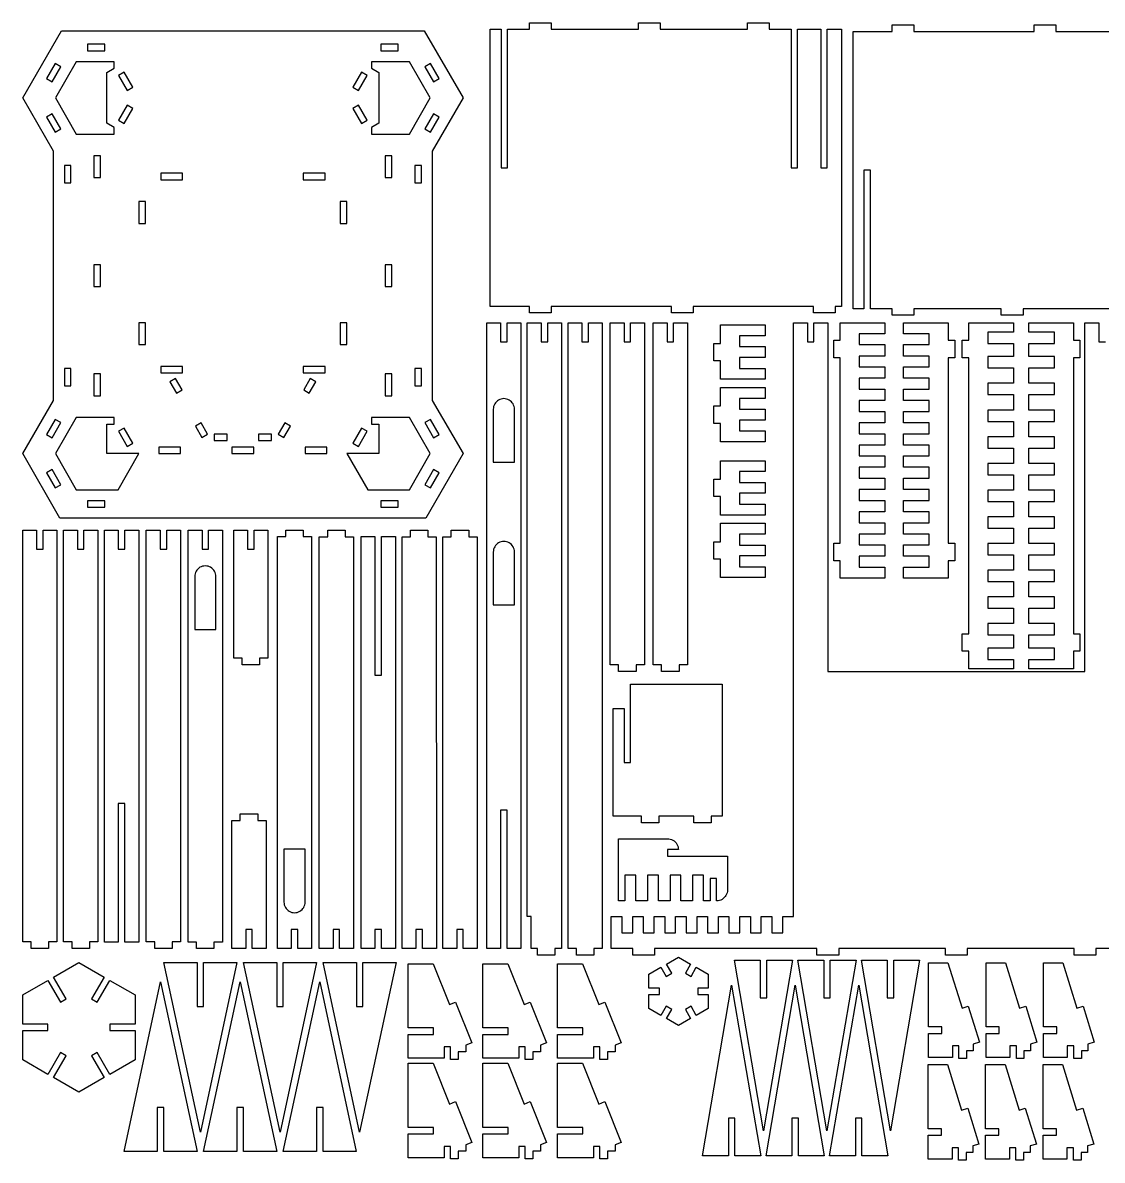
# Model space of a CAD drawing. Extents: x 11 to 1289, y 22 to 1085.
# Drawn here: x 11 to 507, y 554 to 1077 of the extents above; entities that cross this region are included whole.
import ezdxf

# ---------------------------------------------------------------- set-up
doc = ezdxf.new("R2010")
doc.units = 0
doc.layers.add('LAYER_1', color=62, linetype='CONTINUOUS')

msp = doc.modelspace()

# ---------------------------------------------------------------- linework, layer by layer
at = {"layer": 'LAYER_1'}
for points in [[(244.14, 946.78), (226.14, 946.78), (226.14, 1074.17), (231.14, 1074.17), (231.14, 1010.47), (234.14, 1010.47), (234.14, 1074.17), (244.14, 1074.17), (244.14, 1077.17), (254.14, 1077.17), (254.14, 1074.17), (294.28, 1074.17), (294.28, 1077.17), (304.28, 1077.17), (304.28, 1074.17), (344.42, 1074.17), (344.42, 1077.17), (354.42, 1077.17), (354.42, 1074.17), (364.42, 1074.17), (364.42, 1010.47), (367.42, 1010.47), (367.42, 1074.17), (378.04, 1074.17), (378.04, 1010.47), (381.04, 1010.47), (381.04, 1074.17), (387.54, 1074.17), (387.54, 946.78), (384.67, 946.78), (384.67, 943.78), (374.67, 943.78), (374.67, 946.78), (319.4, 946.78), (319.4, 943.78), (309.4, 943.78), (309.4, 946.78), (254.14, 946.78), (254.14, 943.78), (244.14, 943.78)], [(11.24, 1042.65), (29.04, 1073.48), (195.82, 1073.48), (213.62, 1042.65), (199.49, 1018.18), (199.49, 903.58), (213.62, 879.12), (196.51, 849.49), (28.35, 849.49), (11.24, 879.12), (25.37, 903.58), (25.37, 1018.18)], [(40.97, 1067.28), (40.97, 1064.28), (48.97, 1064.28), (48.97, 1067.28)], [(175.89, 1064.28), (183.89, 1064.28), (183.89, 1067.28), (175.89, 1067.28)], [(22.13, 1051.5), (24.72, 1050), (28.72, 1056.93), (26.13, 1058.43)], [(35.85, 1059.28), (26.25, 1042.65), (35.85, 1026.02), (53.32, 1026.02), (53.32, 1029.02), (49.86, 1031.02), (49.86, 1054.28), (53.32, 1056.28), (53.32, 1059.28)], [(189, 1059.28), (171.54, 1059.28), (171.54, 1056.28), (175, 1054.28), (175, 1031.02), (171.54, 1029.02), (171.54, 1026.02), (189, 1026.02), (198.6, 1042.65)], [(198.73, 1058.43), (196.13, 1056.93), (200.13, 1050), (202.73, 1051.5)], [(57.85, 1054.43), (55.26, 1052.93), (59.26, 1046), (61.85, 1047.5)], [(167, 1054.43), (163, 1047.5), (165.6, 1046), (169.6, 1052.93)], [(26.13, 1026.87), (28.72, 1028.37), (24.72, 1035.3), (22.13, 1033.8)], [(57.85, 1030.87), (61.85, 1037.8), (59.26, 1039.3), (55.26, 1032.37)], [(165.6, 1039.3), (163, 1037.8), (167, 1030.87), (169.6, 1032.37)], [(198.73, 1026.87), (202.73, 1033.8), (200.13, 1035.3), (196.13, 1028.37)], [(43.95, 1016.02), (43.95, 1006.02), (46.95, 1006.02), (46.95, 1016.02)], [(177.9, 1006.02), (180.9, 1006.02), (180.9, 1016.02), (177.9, 1016.02)], [(30.37, 1011.52), (30.37, 1003.52), (33.37, 1003.52), (33.37, 1011.52)], [(191.49, 1003.52), (194.49, 1003.52), (194.49, 1011.52), (191.49, 1011.52)], [(74.67, 1007.98), (74.67, 1004.98), (84.67, 1004.98), (84.67, 1007.98)], [(140.19, 1007.98), (140.19, 1004.98), (150.19, 1004.98), (150.19, 1007.98)], [(64.67, 994.98), (64.67, 984.98), (67.67, 984.98), (67.67, 994.98)], [(157.19, 994.98), (157.19, 984.98), (160.19, 984.98), (160.19, 994.98)], [(43.95, 955.88), (46.95, 955.88), (46.95, 965.88), (43.95, 965.88)], [(180.9, 955.88), (180.9, 965.88), (177.9, 965.88), (177.9, 955.88)], [(64.67, 929.22), (67.67, 929.22), (67.67, 939.22), (64.67, 939.22)], [(160.19, 939.22), (157.19, 939.22), (157.19, 929.22), (160.19, 929.22)], [(230.9, 939.22), (230.9, 930.47), (233.9, 930.47), (233.9, 939.22), (240.27, 939.22), (240.27, 651.65), (233.9, 651.65), (233.9, 715.34), (230.9, 715.34), (230.9, 651.65), (224.53, 651.65), (224.53, 939.22)], [(247.9, 648.65), (247.9, 651.65), (244.9, 651.65), (244.89, 666.42), (243.17, 666.42), (243.17, 939.22), (249.54, 939.22), (249.54, 930.47), (252.54, 930.47), (252.54, 939.22), (258.9, 939.22), (258.9, 651.65), (255.9, 651.65), (255.9, 648.65)], [(273.77, 651.65), (273.77, 648.65), (265.77, 648.65), (265.77, 651.65), (261.9, 651.65), (261.9, 939.22), (268.27, 939.22), (268.27, 930.47), (271.27, 930.47), (271.27, 939.22), (277.64, 939.22), (277.63, 651.65)], [(281.3, 782.03), (281.3, 939.22), (287.67, 939.22), (287.67, 930.47), (290.67, 930.47), (290.67, 939.22), (297.04, 939.22), (297.04, 782.03), (293.17, 782.03), (293.17, 779.03), (285.17, 779.03), (285.17, 782.03)], [(312.91, 779.03), (304.91, 779.03), (304.91, 782.03), (301.04, 782.03), (301.04, 939.22), (307.41, 939.22), (307.41, 930.47), (310.41, 930.47), (310.41, 939.22), (316.78, 939.22), (316.78, 782.03), (312.91, 782.03)], [(331.99, 929.8), (331.99, 938.29), (352.53, 938.29), (352.53, 933.29), (340.76, 933.29), (340.76, 928.3), (352.53, 928.3), (352.53, 923.3), (340.76, 923.3), (340.76, 918.32), (352.53, 918.32), (352.53, 913.31), (331.99, 913.31), (331.99, 921.8), (328.99, 921.8), (328.99, 929.8)], [(387.01, 837.94), (387.01, 923.22), (384.01, 923.22), (384.01, 931.22), (387.01, 931.22), (387.01, 939.22), (407.56, 939.22), (407.56, 934.22), (395.78, 934.22), (395.78, 929.22), (407.56, 929.22), (407.56, 923.99), (395.78, 923.99), (395.78, 918.99), (407.56, 918.99), (407.56, 913.76), (395.78, 913.76), (395.78, 908.76), (407.56, 908.76), (407.56, 903.53), (395.78, 903.53), (395.78, 898.53), (407.56, 898.53), (407.56, 893.31), (395.78, 893.31), (395.78, 888.31), (407.56, 888.31), (407.56, 883.08), (395.78, 883.08), (395.78, 878.08), (407.56, 878.08), (407.56, 872.85), (395.78, 872.85), (395.78, 867.85), (407.56, 867.85), (407.56, 862.62), (395.78, 862.62), (395.78, 857.62), (407.56, 857.62), (407.56, 852.39), (395.78, 852.39), (395.78, 847.39), (407.56, 847.39), (407.56, 842.17), (395.78, 842.17), (395.78, 837.17), (407.56, 837.17), (407.56, 831.94), (395.78, 831.94), (395.78, 826.94), (407.56, 826.94), (407.56, 821.94), (387.01, 821.94), (387.01, 829.94), (384.01, 829.94), (384.01, 837.94)], [(416.16, 888.31), (427.93, 888.31), (427.93, 893.31), (416.16, 893.31), (416.16, 898.53), (427.93, 898.53), (427.93, 903.53), (416.16, 903.53), (416.16, 908.76), (427.93, 908.76), (427.93, 913.76), (416.16, 913.76), (416.16, 918.99), (427.93, 918.99), (427.93, 923.99), (416.16, 923.99), (416.16, 929.22), (427.93, 929.22), (427.93, 934.22), (416.16, 934.22), (416.16, 939.22), (436.7, 939.22), (436.7, 931.22), (439.7, 931.22), (439.7, 923.22), (436.7, 923.22), (436.7, 837.94), (439.7, 837.94), (439.7, 829.94), (436.7, 829.94), (436.7, 821.94), (416.16, 821.94), (416.16, 826.94), (427.93, 826.94), (427.93, 831.94), (416.16, 831.94), (416.16, 837.17), (427.93, 837.17), (427.93, 842.17), (416.16, 842.17), (416.16, 847.39), (427.93, 847.39), (427.93, 852.39), (416.16, 852.39), (416.16, 857.62), (427.93, 857.62), (427.93, 862.62), (416.16, 862.62), (416.16, 867.85), (427.93, 867.85), (427.93, 872.85), (416.16, 872.85), (416.16, 878.08), (427.93, 878.08), (427.93, 883.08), (416.16, 883.08)], [(454.91, 862.37), (454.91, 857.15), (466.68, 857.15), (466.68, 850.09), (454.91, 850.09), (454.91, 844.87), (466.68, 844.87), (466.68, 837.82), (454.91, 837.82), (454.91, 832.6), (466.68, 832.6), (466.68, 825.55), (454.91, 825.55), (454.91, 820.33), (466.68, 820.33), (466.68, 813.27), (454.91, 813.27), (454.91, 808.05), (466.68, 808.05), (466.68, 801), (454.91, 801), (454.91, 795.78), (466.68, 795.78), (466.68, 789.78), (454.91, 789.78), (454.91, 784.56), (466.68, 784.56), (466.68, 780.29), (446.14, 780.29), (446.14, 788.29), (443.14, 788.29), (443.14, 796.29), (446.14, 796.29), (446.14, 923.22), (443.14, 923.22), (443.14, 931.22), (446.14, 931.22), (446.14, 939.22), (466.68, 939.22), (466.68, 934.95), (454.91, 934.95), (454.91, 929.73), (466.68, 929.73), (466.68, 923.73), (454.91, 923.73), (454.91, 918.51), (466.68, 918.51), (466.68, 911.46), (454.91, 911.46), (454.91, 906.24), (466.68, 906.24), (466.68, 899.18), (454.91, 899.18), (454.91, 893.97), (466.68, 893.97), (466.68, 886.91), (454.91, 886.91), (454.91, 881.69), (466.68, 881.69), (466.68, 874.64), (454.91, 874.64), (454.91, 869.42), (466.68, 869.42), (466.68, 862.37)], [(473.68, 801), (473.68, 808.05), (485.46, 808.05), (485.46, 813.27), (473.68, 813.27), (473.68, 820.33), (485.46, 820.33), (485.46, 825.55), (473.68, 825.55), (473.68, 832.6), (485.46, 832.6), (485.46, 837.82), (473.68, 837.82), (473.68, 844.87), (485.46, 844.87), (485.46, 850.09), (473.68, 850.09), (473.68, 857.15), (485.46, 857.15), (485.46, 862.37), (473.68, 862.37), (473.68, 869.42), (485.46, 869.42), (485.46, 874.64), (473.68, 874.64), (473.68, 881.69), (485.46, 881.69), (485.46, 886.91), (473.68, 886.91), (473.68, 893.97), (485.46, 893.97), (485.46, 899.18), (473.68, 899.18), (473.68, 906.24), (485.46, 906.24), (485.46, 911.46), (473.68, 911.46), (473.68, 918.51), (485.46, 918.51), (485.46, 923.73), (473.68, 923.73), (473.68, 929.73), (485.46, 929.73), (485.46, 934.95), (473.68, 934.95), (473.68, 939.22), (494.23, 939.22), (494.23, 931.22), (497.23, 931.22), (497.23, 923.22), (494.23, 923.22), (494.23, 796.29), (497.23, 796.29), (497.23, 788.29), (494.23, 788.29), (494.23, 780.29), (473.68, 780.29), (473.68, 784.56), (485.46, 784.56), (485.46, 789.78), (473.68, 789.78), (473.68, 795.78), (485.46, 795.78), (485.46, 801)], [(33.37, 910.24), (33.37, 918.24), (30.37, 918.24), (30.37, 910.24)], [(43.95, 905.74), (46.95, 905.74), (46.95, 915.74), (43.95, 915.74)], [(74.67, 916.22), (84.67, 916.22), (84.67, 919.22), (74.67, 919.22)], [(150.19, 919.22), (140.19, 919.22), (140.19, 916.22), (150.19, 916.22)], [(177.9, 915.74), (177.9, 905.74), (180.9, 905.74), (180.9, 915.74)], [(194.49, 918.24), (191.49, 918.24), (191.49, 910.24), (194.49, 910.24)], [(78.88, 912.11), (81.88, 906.91), (84.48, 908.41), (81.48, 913.61)], [(145.98, 912.11), (143.38, 913.61), (140.38, 908.41), (142.98, 906.91)], [(340.76, 904.51), (340.76, 899.53), (352.53, 899.53), (352.53, 894.53), (340.76, 894.53), (340.76, 889.54), (352.53, 889.54), (352.53, 884.54), (331.99, 884.54), (331.99, 893.03), (328.99, 893.03), (328.99, 901.03), (331.99, 901.03), (331.99, 909.51), (352.53, 909.51), (352.53, 904.51)], [(234.83, 903.75), (234.26, 904.03), (233.66, 904.23), (233.03, 904.36), (232.4, 904.4), (231.76, 904.36), (231.14, 904.23), (230.54, 904.03), (229.97, 903.75), (229.44, 903.39), (228.96, 902.97), (228.54, 902.49), (228.18, 901.96), (227.9, 901.39), (227.7, 900.78), (227.57, 900.16), (227.53, 899.52), (227.53, 875.2), (237.27, 875.2), (237.27, 899.52), (237.23, 900.16), (237.1, 900.78), (236.9, 901.39), (236.62, 901.96), (236.26, 902.49), (235.84, 902.97), (235.36, 903.39)], [(24.72, 886.47), (28.72, 893.39), (26.13, 894.89), (22.13, 887.97)], [(53.32, 895.74), (35.85, 895.74), (26.25, 879.12), (35.85, 862.49), (55.05, 862.49), (64.65, 879.12), (49.86, 879.12), (49.86, 892.74), (53.32, 892.74)], [(169.8, 862.49), (189, 862.49), (198.6, 879.12), (189, 895.74), (171.54, 895.74), (171.54, 892.74), (175, 892.74), (175, 879.12), (160.2, 879.12)], [(200.13, 886.47), (202.73, 887.97), (198.73, 894.89), (196.13, 893.39)], [(55.26, 889.39), (59.26, 882.47), (61.85, 883.97), (57.85, 890.89)], [(96.2, 888.12), (93.2, 893.31), (90.6, 891.81), (93.6, 886.62)], [(128.66, 888.12), (131.26, 886.62), (134.26, 891.81), (131.66, 893.31)], [(163, 883.97), (165.6, 882.47), (169.6, 889.39), (167, 890.89)], [(99.21, 888.1), (99.21, 885.1), (105.21, 885.1), (105.21, 888.1)], [(125.65, 888.1), (119.65, 888.1), (119.65, 885.1), (125.65, 885.1)], [(83.79, 879.12), (83.79, 882.12), (73.79, 882.12), (73.79, 879.12)], [(107.43, 879.12), (117.43, 879.12), (117.43, 882.12), (107.43, 882.12)], [(141.07, 882.12), (141.07, 879.12), (151.07, 879.12), (151.07, 882.12)], [(331.99, 867.4), (331.99, 875.89), (352.53, 875.89), (352.53, 870.89), (340.76, 870.89), (340.76, 865.9), (352.53, 865.9), (352.53, 860.9), (340.76, 860.9), (340.76, 855.91), (352.53, 855.91), (352.53, 850.91), (331.99, 850.91), (331.99, 859.4), (328.99, 859.4), (328.99, 867.4)], [(24.72, 871.77), (22.13, 870.27), (26.13, 863.34), (28.72, 864.84)], [(196.13, 864.84), (198.73, 863.34), (202.73, 870.27), (200.13, 871.77)], [(40.97, 854.49), (48.97, 854.49), (48.97, 857.49), (40.97, 857.49)], [(183.89, 854.49), (183.89, 857.49), (175.89, 857.49), (175.89, 854.49)], [(340.76, 842.12), (340.76, 837.13), (352.53, 837.13), (352.53, 832.13), (340.76, 832.13), (340.76, 827.14), (352.53, 827.14), (352.53, 822.14), (331.99, 822.14), (331.99, 830.63), (328.99, 830.63), (328.99, 838.63), (331.99, 838.63), (331.99, 847.12), (352.53, 847.12), (352.53, 842.12)], [(17.61, 844.02), (17.61, 835.27), (20.61, 835.27), (20.61, 844.02), (26.98, 844.02), (26.97, 654.75), (23.11, 654.75), (23.11, 651.75), (15.11, 651.75), (15.11, 654.75), (11.24, 654.75), (11.24, 844.02)], [(29.98, 844.02), (36.35, 844.02), (36.35, 835.27), (39.35, 835.27), (39.35, 844.02), (45.72, 844.02), (45.72, 654.75), (41.92, 654.75), (41.92, 651.75), (33.92, 651.75), (33.92, 654.75), (29.98, 654.75)], [(55.18, 844.02), (55.18, 835.27), (58.18, 835.27), (58.18, 844.02), (64.55, 844.02), (64.55, 654.65), (58.18, 654.65), (58.18, 718.34), (55.18, 718.34), (55.18, 654.65), (48.81, 654.65), (48.81, 844.02)], [(79.92, 654.75), (79.92, 651.75), (71.92, 651.75), (71.92, 654.75), (68.05, 654.75), (68.05, 844.02), (74.42, 844.02), (74.42, 835.27), (77.42, 835.27), (77.42, 844.02), (83.79, 844.02), (83.79, 654.75)], [(93.65, 835.27), (96.65, 835.27), (96.65, 844.02), (103.02, 844.02), (103.02, 654.65), (99.15, 654.65), (99.15, 651.65), (91.15, 651.65), (91.15, 654.65), (87.29, 654.65), (87.29, 844.02), (93.65, 844.02)], [(117.58, 835.27), (117.58, 844.02), (123.94, 844.02), (123.94, 785.13), (120.08, 785.13), (120.08, 782.13), (112.08, 782.13), (112.08, 785.13), (108.21, 785.13), (108.21, 844.02), (114.58, 844.02), (114.58, 835.27)], [(137.68, 660.4), (134.68, 660.4), (134.68, 651.65), (128.31, 651.65), (128.31, 841.02), (132.18, 841.02), (132.18, 844.02), (140.18, 844.02), (140.18, 841.02), (144.05, 841.02), (144.05, 651.65), (137.68, 651.65)], [(151.42, 840.92), (151.42, 843.92), (159.42, 843.92), (159.42, 840.92), (163.28, 840.92), (163.28, 651.65), (156.92, 651.65), (156.92, 660.4), (153.92, 660.4), (153.92, 651.65), (147.55, 651.65), (147.55, 840.92)], [(201.36, 651.65), (194.99, 651.65), (194.99, 660.4), (191.99, 660.4), (191.99, 651.65), (185.62, 651.65), (185.62, 840.92), (189.42, 840.92), (189.42, 843.92), (197.42, 843.92), (197.42, 840.92), (201.35, 840.92)], [(213.72, 651.65), (213.72, 660.4), (210.72, 660.4), (210.72, 651.65), (204.36, 651.65), (204.36, 840.92), (208.23, 840.92), (208.23, 843.92), (216.23, 843.92), (216.23, 840.92), (220.09, 840.92), (220.09, 651.65)], [(176.15, 651.65), (176.15, 660.4), (173.15, 660.4), (173.15, 651.65), (166.78, 651.65), (166.78, 841.02), (173.15, 841.02), (173.15, 777.33), (176.15, 777.33), (176.15, 841.02), (182.52, 841.02), (182.52, 651.65)], [(227.9, 835.79), (227.7, 835.18), (227.57, 834.56), (227.53, 833.92), (227.53, 809.6), (237.27, 809.6), (237.27, 833.92), (237.23, 834.56), (237.1, 835.18), (236.9, 835.79), (236.62, 836.36), (236.26, 836.89), (235.84, 837.37), (235.36, 837.79), (234.83, 838.15), (234.26, 838.43), (233.66, 838.63), (233.03, 838.76), (232.4, 838.8), (231.76, 838.76), (231.14, 838.63), (230.54, 838.43), (229.97, 838.15), (229.44, 837.79), (228.96, 837.37), (228.54, 836.89), (228.18, 836.36)], [(93.29, 827.16), (92.72, 826.88), (92.19, 826.53), (91.71, 826.11), (91.29, 825.63), (90.94, 825.1), (90.66, 824.52), (90.45, 823.92), (90.33, 823.29), (90.29, 822.66), (90.29, 798.34), (100.02, 798.34), (100.02, 822.66), (99.98, 823.29), (99.86, 823.92), (99.65, 824.52), (99.37, 825.1), (99.02, 825.63), (98.6, 826.11), (98.12, 826.53), (97.59, 826.88), (97.02, 827.16), (96.41, 827.37), (95.79, 827.49), (95.15, 827.53), (94.52, 827.49), (93.89, 827.37)], [(332.77, 773.2), (332.77, 712.51), (327.77, 712.51), (327.77, 709.51), (319.77, 709.51), (319.77, 712.51), (303.64, 712.51), (303.64, 709.51), (295.64, 709.51), (295.64, 712.51), (282.64, 712.51), (282.64, 761.95), (287.64, 761.95), (287.64, 737.23), (290.64, 737.23), (290.64, 773.2)], [(113.76, 660.4), (113.76, 651.65), (107.39, 651.65), (107.39, 710.53), (111.26, 710.53), (111.26, 713.53), (119.26, 713.53), (119.26, 710.53), (123.13, 710.53), (123.13, 651.65), (116.76, 651.65), (116.76, 660.4)], [(310.66, 701.11), (311.15, 700.68), (311.59, 700.19), (311.95, 699.64), (312.24, 699.06), (312.45, 698.44), (312.58, 697.8), (312.62, 697.14), (307.62, 697.14), (307.62, 694.14), (335.18, 694.14), (335.18, 678.6), (335.14, 677.95), (335.01, 677.3), (334.8, 676.69), (334.51, 676.1), (334.15, 675.56), (333.72, 675.06), (333.23, 674.63), (332.68, 674.27), (332.1, 673.98), (331.48, 673.77), (330.84, 673.64), (330.18, 673.6), (330.18, 683.87), (327.18, 683.87), (327.18, 673.6), (324.18, 673.6), (324.18, 685.34), (319.18, 685.34), (319.18, 673.6), (313.81, 673.6), (313.81, 685.34), (308.81, 685.34), (308.81, 673.6), (303.43, 673.6), (303.43, 685.34), (298.43, 685.34), (298.43, 673.6), (293.06, 673.6), (293.06, 685.34), (288.06, 685.34), (288.06, 673.6), (285.06, 673.6), (285.06, 702.14), (307.62, 702.14), (308.27, 702.1), (308.91, 701.97), (309.53, 701.76), (310.12, 701.47)], [(138.04, 668.5), (138.61, 668.78), (139.14, 669.14), (139.62, 669.56), (140.04, 670.04), (140.4, 670.57), (140.68, 671.14), (140.88, 671.75), (141.01, 672.37), (141.05, 673.01), (141.05, 697.33), (131.31, 697.33), (131.31, 673.01), (131.35, 672.37), (131.48, 671.75), (131.68, 671.14), (131.96, 670.57), (132.32, 670.04), (132.74, 669.56), (133.22, 669.14), (133.75, 668.78), (134.32, 668.5), (134.92, 668.3), (135.54, 668.17), (136.18, 668.13), (136.82, 668.17), (137.44, 668.3)], [(37.05, 645.24), (48.66, 638.54), (42.87, 628.53), (45.47, 627.03), (51.25, 637.04), (62.86, 630.34), (62.86, 616.94), (51.3, 616.94), (51.3, 613.94), (62.86, 613.94), (62.86, 600.54), (51.25, 593.84), (45.47, 603.86), (42.87, 602.36), (48.66, 592.34), (37.05, 585.64), (25.45, 592.34), (31.23, 602.36), (28.63, 603.86), (22.85, 593.84), (11.24, 600.54), (11.24, 613.94), (22.81, 613.94), (22.81, 616.94), (11.24, 616.94), (11.24, 630.34), (22.85, 637.04), (28.63, 627.03), (31.23, 628.53), (25.45, 638.54)], [(91.4, 645.24), (91.4, 625.04), (94.4, 625.04), (94.4, 645.24), (109.69, 645.24), (92.9, 567.22), (76.11, 645.24)], [(128, 645.24), (128, 625.04), (131, 625.04), (131, 645.24), (146.29, 645.24), (129.5, 567.22), (112.71, 645.24)], [(164.6, 645.24), (164.6, 625.04), (167.6, 625.04), (167.6, 645.24), (182.89, 645.24), (166.1, 567.22), (149.31, 645.24)], [(188.46, 601.22), (188.46, 612.22), (200.1, 612.22), (200.1, 615.22), (188.46, 615.22), (188.46, 644.7), (199.88, 644.7), (207.41, 625.96), (210.2, 627.08), (217.72, 608.34), (214.94, 607.22), (214.94, 604.22), (211.44, 604.22), (211.44, 600.72), (207.94, 600.72), (207.94, 606.47), (204.94, 606.47), (204.94, 601.22)], [(222.76, 601.22), (222.76, 612.22), (234.4, 612.22), (234.4, 615.22), (222.76, 615.22), (222.76, 644.7), (234.18, 644.7), (241.71, 625.96), (244.5, 627.08), (252.02, 608.34), (249.24, 607.22), (249.24, 604.22), (245.74, 604.22), (245.74, 600.72), (242.24, 600.72), (242.24, 606.47), (239.24, 606.47), (239.24, 601.22)], [(257.06, 601.22), (257.06, 612.22), (268.7, 612.22), (268.7, 615.22), (257.06, 615.22), (257.06, 644.7), (268.48, 644.7), (276.01, 625.96), (278.8, 627.08), (286.32, 608.34), (283.54, 607.22), (283.54, 604.22), (280.04, 604.22), (280.04, 600.72), (276.54, 600.72), (276.54, 606.47), (273.54, 606.47), (273.54, 601.22)], [(315.83, 640.38), (318.43, 638.88), (320.85, 643.07), (326.36, 639.89), (326.36, 633.52), (321.52, 633.52), (321.52, 630.52), (326.36, 630.52), (326.36, 624.15), (320.85, 620.97), (318.43, 625.16), (315.83, 623.66), (318.25, 619.47), (312.73, 616.28), (307.22, 619.47), (309.64, 623.66), (307.04, 625.16), (304.62, 620.97), (299.1, 624.15), (299.1, 630.52), (303.94, 630.52), (303.94, 633.52), (299.1, 633.52), (299.1, 639.89), (304.62, 643.07), (307.04, 638.88), (309.64, 640.38), (307.22, 644.57), (312.73, 647.75), (318.25, 644.57)], [(338.35, 646.32), (350.21, 646.32), (350.21, 629.07), (353.21, 629.07), (353.21, 646.32), (365.08, 646.32), (351.71, 567.9)], [(367.55, 646.32), (379.41, 646.32), (379.41, 629.07), (382.41, 629.07), (382.41, 646.32), (394.28, 646.32), (380.91, 567.9)], [(396.75, 646.32), (408.61, 646.32), (408.61, 629.07), (411.61, 629.07), (411.61, 646.32), (423.48, 646.32), (410.11, 567.9)], [(443.01, 624.23), (445.87, 625.12), (450.97, 608.63), (448.1, 607.74), (448.1, 604.67), (445.08, 604.67), (445.08, 601.17), (441.58, 601.17), (441.58, 606.92), (438.58, 606.92), (438.58, 601.67), (427.64, 601.67), (427.64, 612.67), (433.74, 612.67), (433.74, 615.67), (427.64, 615.67), (427.64, 645.16), (436.54, 645.16)], [(469.41, 624.23), (472.27, 625.12), (477.37, 608.63), (474.5, 607.74), (474.5, 604.67), (471.48, 604.67), (471.48, 601.17), (467.98, 601.17), (467.98, 606.92), (464.98, 606.92), (464.98, 601.67), (454.04, 601.67), (454.04, 612.67), (460.14, 612.67), (460.14, 615.67), (454.04, 615.67), (454.04, 645.16), (462.94, 645.16)], [(495.81, 624.23), (498.67, 625.12), (503.77, 608.63), (500.9, 607.74), (500.9, 604.67), (497.88, 604.67), (497.88, 601.17), (494.38, 601.17), (494.38, 606.92), (491.38, 606.92), (491.38, 601.67), (480.44, 601.67), (480.44, 612.67), (486.54, 612.67), (486.54, 615.67), (480.44, 615.67), (480.44, 645.16), (489.34, 645.16)], [(73.09, 578.58), (73.09, 558.38), (57.79, 558.38), (74.59, 636.4), (91.38, 558.38), (76.09, 558.38), (76.09, 578.58)], [(109.69, 578.58), (109.69, 558.38), (94.39, 558.38), (111.19, 636.4), (127.98, 558.38), (112.69, 558.38), (112.69, 578.58)], [(146.29, 578.58), (146.29, 558.38), (130.99, 558.38), (147.79, 636.4), (164.58, 558.38), (149.29, 558.38), (149.29, 578.58)], [(337.1, 634.83), (350.47, 556.4), (338.6, 556.4), (338.6, 573.66), (335.6, 573.66), (335.6, 556.4), (323.74, 556.4)], [(366.3, 634.83), (379.67, 556.4), (367.8, 556.4), (367.8, 573.66), (364.8, 573.66), (364.8, 556.4), (352.94, 556.4)], [(395.5, 634.83), (408.87, 556.4), (397, 556.4), (397, 573.66), (394, 573.66), (394, 556.4), (382.14, 556.4)], [(188.45, 555.48), (188.45, 566.48), (200.1, 566.48), (200.1, 569.48), (188.45, 569.48), (188.45, 598.96), (199.88, 598.96), (207.41, 580.22), (210.19, 581.34), (217.72, 562.59), (214.94, 561.48), (214.94, 558.48), (211.44, 558.48), (211.44, 554.98), (207.94, 554.98), (207.94, 560.73), (204.94, 560.73), (204.94, 555.48)], [(222.75, 555.48), (222.75, 566.48), (234.4, 566.48), (234.4, 569.48), (222.75, 569.48), (222.75, 598.96), (234.18, 598.96), (241.71, 580.22), (244.49, 581.34), (252.02, 562.59), (249.24, 561.48), (249.24, 558.48), (245.74, 558.48), (245.74, 554.98), (242.24, 554.98), (242.24, 560.73), (239.24, 560.73), (239.24, 555.48)], [(257.05, 555.48), (257.05, 566.48), (268.7, 566.48), (268.7, 569.48), (257.05, 569.48), (257.05, 598.96), (268.48, 598.96), (276.01, 580.22), (278.79, 581.34), (286.32, 562.59), (283.54, 561.48), (283.54, 558.48), (280.04, 558.48), (280.04, 554.98), (276.54, 554.98), (276.54, 560.73), (273.54, 560.73), (273.54, 555.48)], [(442.83, 577.44), (445.7, 578.32), (450.79, 561.83), (447.93, 560.95), (447.93, 557.87), (444.9, 557.87), (444.9, 554.37), (441.4, 554.37), (441.4, 560.12), (438.4, 560.12), (438.4, 554.88), (427.47, 554.88), (427.47, 565.87), (433.56, 565.87), (433.56, 568.88), (427.47, 568.88), (427.47, 598.36), (436.37, 598.36)], [(469.23, 577.44), (472.1, 578.32), (477.19, 561.83), (474.33, 560.95), (474.33, 557.87), (471.3, 557.87), (471.3, 554.37), (467.8, 554.37), (467.8, 560.12), (464.8, 560.12), (464.8, 554.88), (453.87, 554.88), (453.87, 565.87), (459.97, 565.87), (459.97, 568.88), (453.87, 568.88), (453.87, 598.36), (462.77, 598.36)], [(495.63, 577.44), (498.5, 578.32), (503.59, 561.83), (500.73, 560.95), (500.73, 557.87), (497.7, 557.87), (497.7, 554.37), (494.2, 554.37), (494.2, 560.12), (491.2, 560.12), (491.2, 554.88), (480.27, 554.88), (480.27, 565.87), (486.36, 565.87), (486.36, 568.88), (480.27, 568.88), (480.27, 598.36), (489.17, 598.36)]]:
    msp.add_lwpolyline(points, close=True, dxfattribs=at)
for points in [[(511.18, 945.76), (471.04, 945.76), (471.04, 942.76), (461.04, 942.76), (461.04, 945.76), (420.9, 945.76), (420.9, 942.76), (410.9, 942.76), (410.9, 945.76), (400.9, 945.76), (400.9, 1009.45), (397.9, 1009.45), (397.9, 945.76), (392.9, 945.76), (392.9, 1073.14), (410.9, 1073.14), (410.9, 1076.14), (420.9, 1076.14), (420.9, 1073.14), (476.17, 1073.14), (476.17, 1076.14), (486.17, 1076.14), (486.17, 1073.14), (541.44, 1073.14)], [(579.19, 651.65), (504.53, 651.65), (504.53, 648.65), (494.53, 648.65), (494.53, 651.65), (445.42, 651.65), (445.42, 648.65), (435.42, 648.65), (435.42, 651.65), (386.31, 651.65), (386.31, 648.65), (376.31, 648.65), (376.31, 651.65), (301.65, 651.65), (301.65, 648.65), (291.65, 648.65), (291.65, 651.65), (281.65, 651.65), (281.65, 666.42), (286.65, 666.42), (286.65, 658.92), (291.65, 658.92), (291.65, 666.42), (296.5, 666.42), (296.5, 658.92), (301.5, 658.92), (301.5, 666.42), (306.35, 666.42), (306.34, 658.92), (311.34, 658.92), (311.35, 666.42), (316.19, 666.42), (316.19, 658.92), (321.19, 658.92), (321.19, 666.42), (326.04, 666.42), (326.04, 658.92), (331.04, 658.92), (331.04, 666.42), (335.88, 666.42), (335.88, 658.92), (340.88, 658.92), (340.88, 666.42), (345.73, 666.42), (345.73, 658.92), (350.73, 658.92), (350.73, 666.42), (355.58, 666.42), (355.58, 658.92), (360.58, 658.92), (360.58, 666.42), (365.58, 666.42), (365.58, 939.22), (371.94, 939.22), (371.94, 930.47), (374.94, 930.47), (374.94, 939.22), (381.31, 939.22), (381.31, 779.03), (499.53, 779.03), (499.53, 939.22), (505.9, 939.22), (505.9, 930.47), (508.9, 930.47)]]:
    msp.add_lwpolyline(points, dxfattribs=at)

doc.saveas('drawing.dxf')
